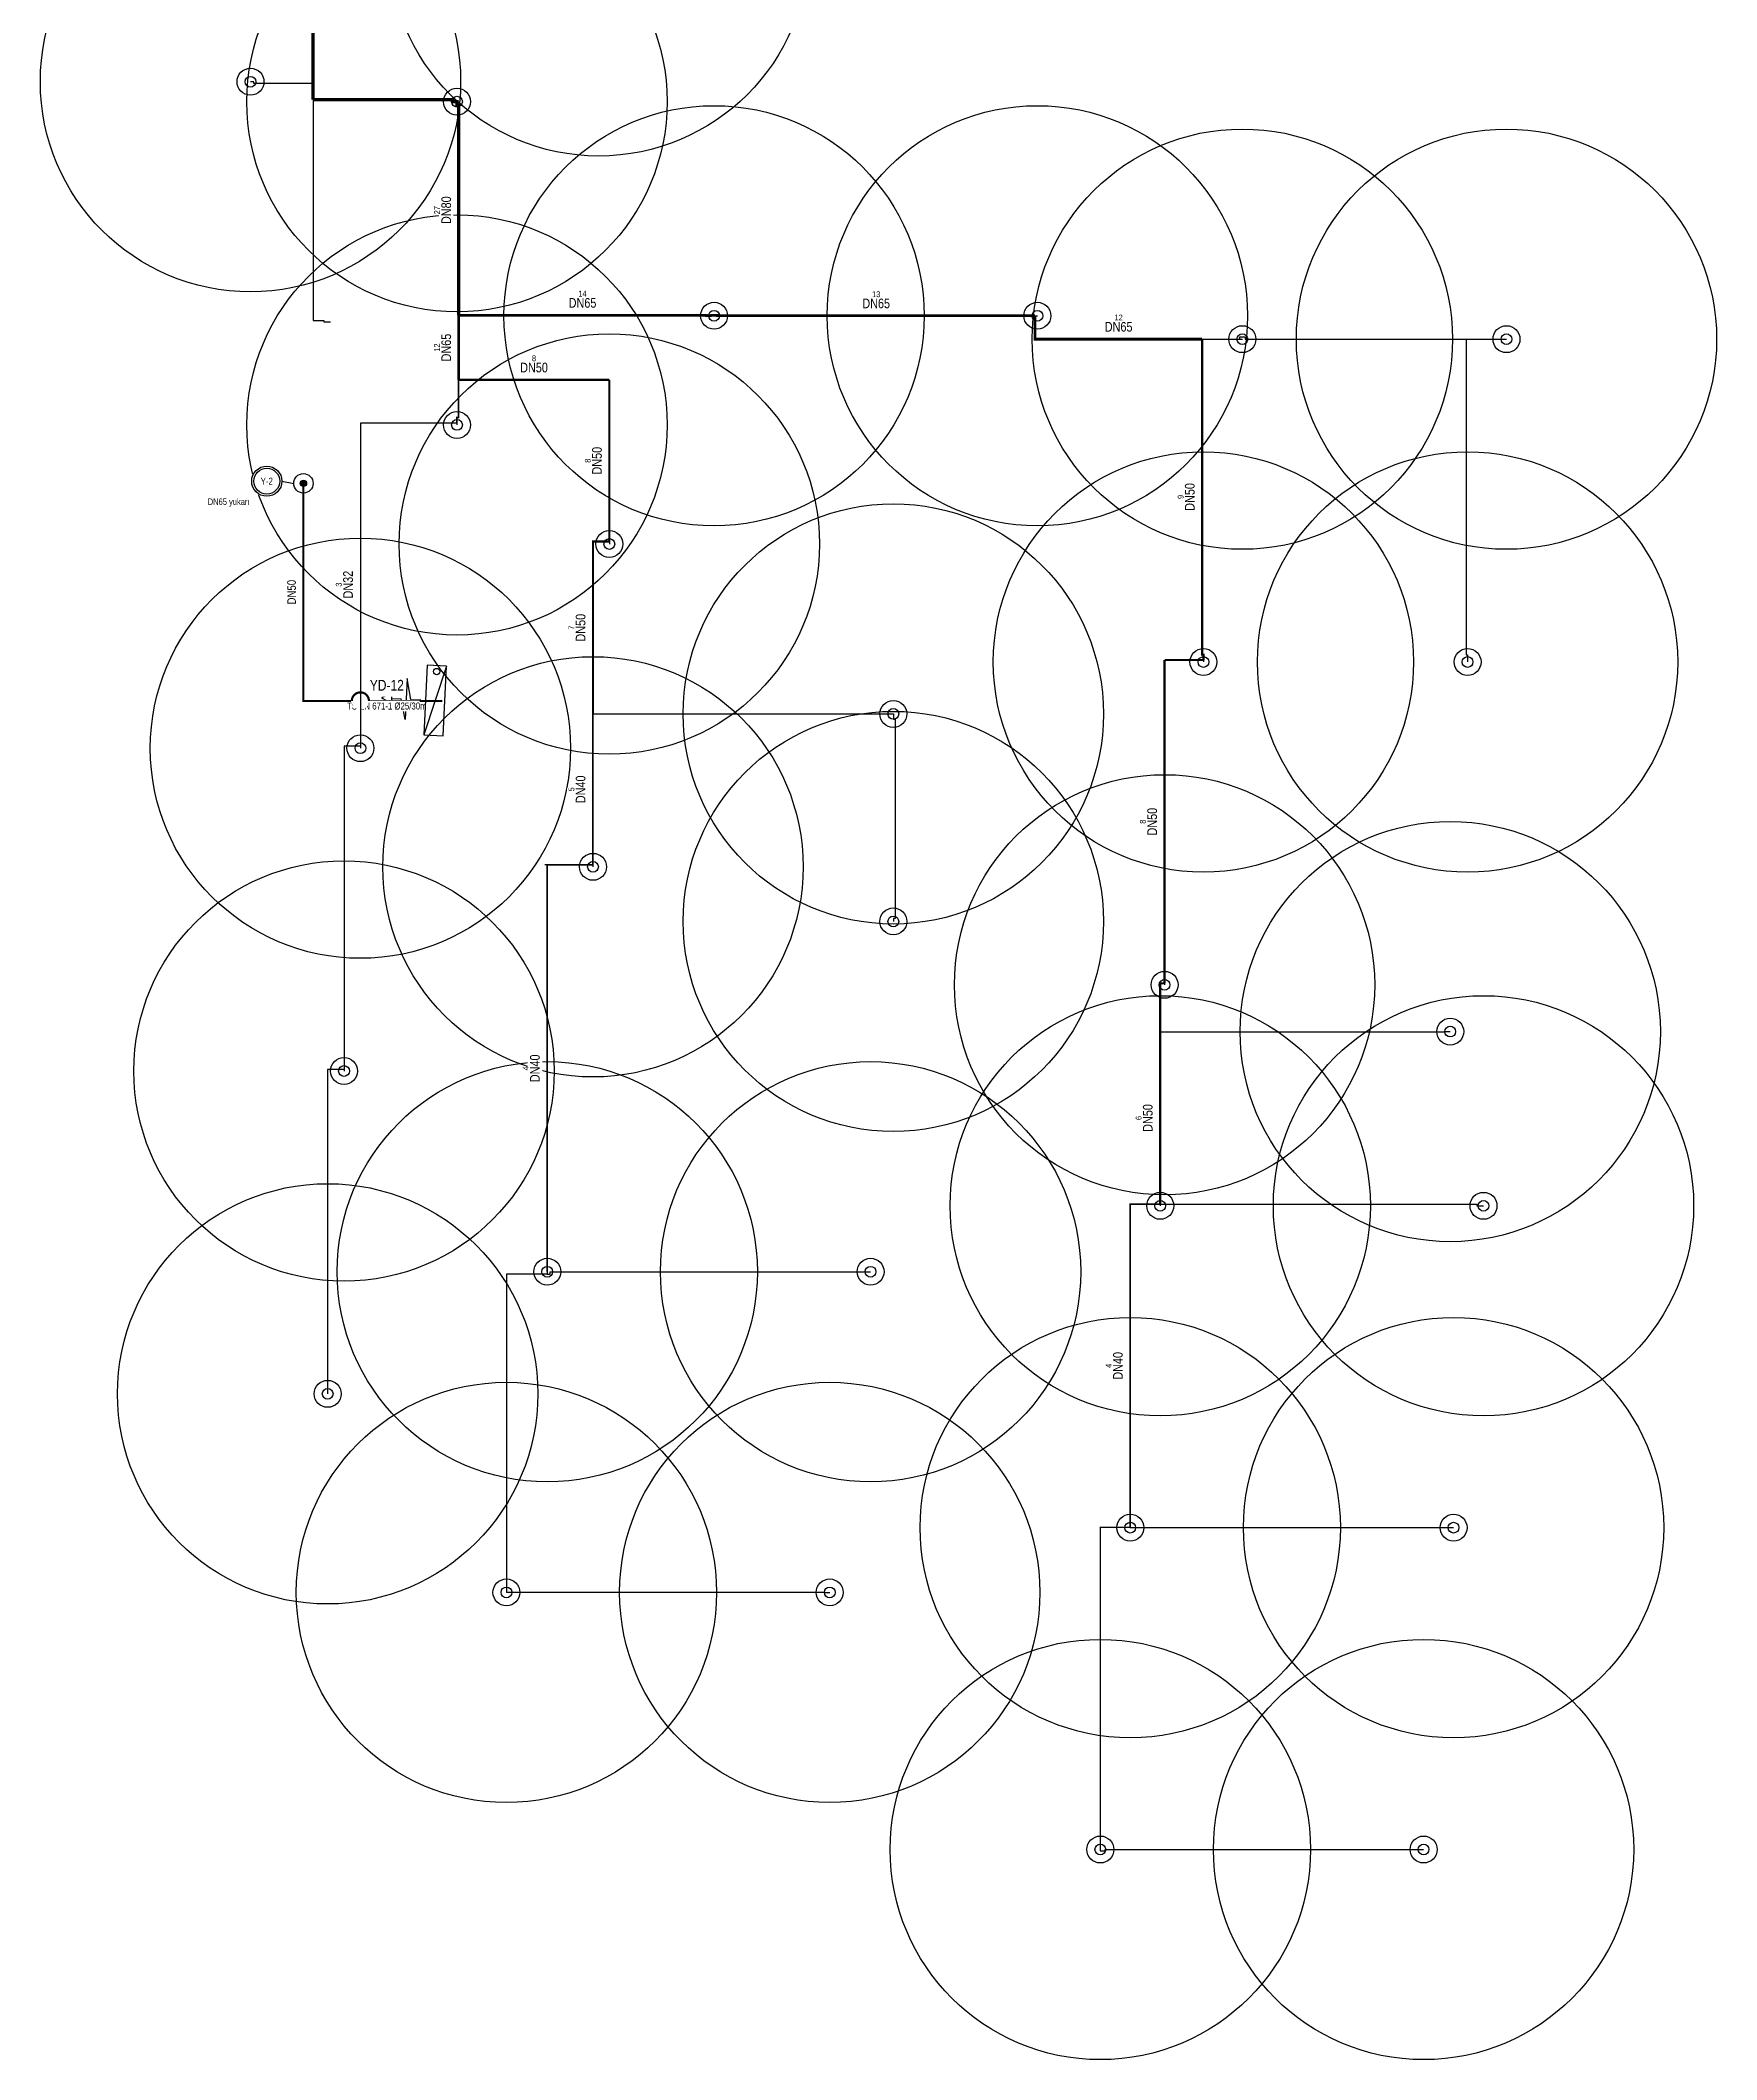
# Model space of a CAD drawing. Header units: centimetres. Extents: x 247996 to 269940, y -458027 to -450648.
# Drawn here: x 252538 to 254093, y -457573 to -455699 of the extents above; entities that cross this region are included whole.
import ezdxf
from ezdxf.enums import TextEntityAlignment as Align

# ---------------------------------------------------------------- set-up
doc = ezdxf.new("R2010")
doc.units = ezdxf.units.CM
for name, color, linetype in [('MTY-SPRINKLER', 15, 'Continuous'), ('MTY-SPRINKLER-BORU', 140, 'Continuous'), ('MTY-SPRINKLER-CAP', 141, 'Continuous'), ('MTY-SPRINKLER-KORUMA', 8, 'Continuous'), ('MTY-YANGIN-DOLAP', 1, 'Continuous'), ('MTY-YANGIN-DOLAP-BORU', 1, 'Continuous'), ('MTY-YANGIN-KOLON', 6, 'Continuous')]:
    doc.layers.add(name, color=color, linetype=linetype)
doc.styles.add('ROTAS', font='arial.ttf')

# ---------------------------------------------------------------- blocks, each defined once
blk = doc.blocks.new('ASL-SPR-PE')
for radius in [12.5, 5]:
    blk.add_circle((0, 0), radius)
blk = doc.blocks.new('Y-KOLON')
blk.add_hatch(color=7).paths.add_polyline_path([(3, 0), (2.8, 1.1), (2.1, 2.1), (1.1, 2.8), (0, 3), (-1.1, 2.8), (-2.1, 2.1), (-2.8, 1.1), (-3, 0), (-2.8, -1.1), (-2.1, -2.1), (-1.1, -2.8), (0, -3), (1.1, -2.8), (2.1, -2.1), (2.8, -1.1)])
for radius in [9, 3]:
    blk.add_circle((0, 0), radius)
blk = doc.blocks.new('ASL-YD-PLAN')
for p, q in [((0, 32.8), (-5, 22)), ((-5, 22), (5, 22)), ((5, 22), (0, 32.8)), ((0, 22), (0, 12.3)), ((-21.2, 7.3), (0, 12.3)), ((21.2, 7.3), (-21.2, 7.3)), ((0, 2.3), (21.2, 7.3)), ((0, 2.3), (0, -7.8)), ((36, -32.8), (-36, -12.8)), ((30, -22.8), (30, -22.8))]:
    blk.add_line(p, q)
for points in [[(-36, -12.8), (-36, -32.8), (36, -32.8), (36, -12.8), (-36, -12.8)], [(36, -32.8), (-36, -12.8), (-36, -32.8), (36, -32.8)]]:
    blk.add_lwpolyline(points)
blk.add_circle((30, -22.8), 3.25)

msp = doc.modelspace()

# ---------------------------------------------------------------- linework, layer by layer
at = {"layer": 'MTY-SPRINKLER-BORU'}
for points, const_width in [([(252791, -455439), (252791, -455739)], 3), ([(252791, -455739), (252791, -455754)], 3), ([(252791, -455754), (252921, -455754), (252921, -455755.8), (252924.5, -455755.8), (252924.5, -455759), (252926, -455759), (252926, -455954)], 3), ([(252926, -455954), (253156, -455954), (253156, -455954.5), (253161, -455954.5)], 2.5), ([(252926, -455954), (252926, -456014)], 2.5), ([(253161, -455954.5), (253161, -455954), (253166, -455954), (253166, -455954.5), (253461, -455954.5)], 2.5), ([(253461, -455954.5), (253461, -455976.2), (253616, -455976.2)], 2.5), ([(253616, -455976.2), (253616, -456269), (253617.2, -456269), (253617.2, -456274)], 2), ([(252926, -456014), (252926, -456049), (252924.5, -456049), (252924.5, -456054)], 1.5), ([(252926, -456014), (253065.9, -456014)], 2), ([(253065.9, -456014), (253065.9, -456164)], 2), ([(253065.9, -456164), (253050.7, -456164), (253050.7, -456324)], 2), ([(253617.2, -456274), (253581.1, -456274)], 2), ([(253581.1, -456274), (253581.1, -456574)], 2), ([(253050.7, -456324), (253050.7, -456464)], 1.5), ([(253050.7, -456464), (253008.3, -456464)], 1.5), ([(253008.3, -456464), (253008.3, -456841.7)], 1.5), ([(253581.1, -456574), (253577, -456574)], 2), ([(253577, -456574), (253577, -456619)], 2), ([(253577, -456619), (253577, -456779)], 2), ([(253577, -456779), (253576, -456779), (253549.3, -456779), (253549.3, -457079)], 1.5)]:
    msp.add_lwpolyline(points, dxfattribs=dict(at, const_width=const_width))
for points in [[(252791, -455739), (252736, -455739), (252736, -455737.3), (252732.9, -455737.3)], [(252791, -455754), (252791, -455959), (252801, -455959), (252801, -455960), (252807, -455960)], [(253161, -455954.5), (253163.1, -455954.5)], [(253461, -455954.5), (253463.1, -455954.5)], [(253616, -455976.2), (253651, -455976.2)], [(253651, -455976.2), (253651, -455974), (253656, -455974), (253656, -455976.2), (253861, -455976.2)], [(253651, -455976.2), (253653.3, -455976.2)], [(253861, -455976.2), (253861, -456269), (253862.3, -456269), (253862.3, -456275.8)], [(253861, -455976.2), (253898.4, -455976.2)], [(253065.9, -456014), (253066, -456014)], [(252924.5, -456054), (252834.9, -456054), (252834.9, -456354)], [(252924.5, -456054), (252924.5, -456055.8)], [(253065.9, -456164), (253065.9, -456166.3)], [(253581.1, -456274), (253581, -456274)], [(253617.2, -456274), (253617.2, -456275.8)], [(253050.7, -456324), (253326, -456324), (253329.5, -456324), (253329.5, -456329), (253331, -456329), (253331, -456514), (253329.5, -456514), (253329.5, -456516.6)], [(252834.9, -456354), (252819.7, -456354), (252819.7, -456654)], [(252834.9, -456354), (252834.9, -456355.8)], [(253008.3, -456464), (253006, -456464)], [(253050.7, -456464), (253050.7, -456465.9)], [(253577, -456574), (253576, -456574)], [(253581.1, -456574), (253581.1, -456575.4)], [(253577, -456619), (253841, -456619), (253841, -456618.8), (253846.2, -456618.8)], [(252819.7, -456654), (252804.5, -456654), (252804.5, -456955)], [(252819.7, -456654), (252819.7, -456655.4)], [(253577, -456779), (253871, -456779), (253871, -456780.5), (253877, -456780.5)], [(253577, -456779), (253577, -456780.5)], [(253008.3, -456841.7), (253008.3, -456844)], [(253008.3, -456844), (253011, -456844), (253011, -456841.7), (253308.3, -456841.7)], [(253008.3, -456844), (252970.4, -456844), (252970.4, -457139)], [(253521.5, -457079), (253521, -457079)], [(253549.3, -457079), (253521.5, -457079)], [(253521.5, -457079), (253521.5, -457377.9), (253521.5, -457379), (253526, -457379), (253526, -457377.9), (253821.5, -457377.9)], [(253549.3, -457079), (253551, -457079), (253846, -457079), (253846, -457079.2), (253849.3, -457079.2)], [(253549.3, -457079), (253549.3, -457079.2)], [(252970.4, -457139), (253266, -457139), (253266, -457139.3), (253270.4, -457139.3)], [(252970.4, -457139), (252970.4, -457139.3)]]:
    msp.add_lwpolyline(points, dxfattribs=at)
at = {"layer": 'MTY-SPRINKLER-KORUMA'}
for centre in [(253056.1, -455611.2), (252732.9, -455737.3), (252924.5, -455755.8), (253163.1, -455954.5), (253463.1, -455954.5), (253653.3, -455976.2), (253898.4, -455976.2), (252924.5, -456055.8), (253065.9, -456166.3), (253617.2, -456275.8), (253862.3, -456275.8), (253329.4, -456324), (252834.9, -456355.8), (253050.7, -456465.9), (253329.4, -456516.6), (253581.1, -456575.4), (253846.2, -456618.8), (252819.7, -456655.4), (253577.1, -456780.5), (253877.1, -456780.5), (253008.3, -456841.7), (253308.3, -456841.7), (252804.5, -456955), (253549.3, -457079.2), (253849.3, -457079.2), (252970.4, -457139.3), (253270.4, -457139.3), (253521.5, -457377.9), (253821.5, -457377.9)]:
    msp.add_circle(centre, 195, dxfattribs=at)

# ---------------------------------------------------------------- block references
at = {"layer": 'MTY-SPRINKLER'}
for p in [(252732.9, -455737.3), (252924.5, -455755.8), (253163.1, -455954.5), (253463.1, -455954.5), (253653.3, -455976.2), (253898.4, -455976.2), (252924.5, -456055.8), (253065.9, -456166.3), (253617.2, -456275.8), (253862.3, -456275.8), (253329.4, -456324), (252834.9, -456355.8), (253050.7, -456465.9), (253329.4, -456516.6), (253581.1, -456575.4), (253846.2, -456618.8), (252819.7, -456655.4), (253577.1, -456780.5), (253877.1, -456780.5), (253008.3, -456841.7), (253308.3, -456841.7), (252804.5, -456955), (253549.3, -457079.2), (253849.3, -457079.2), (252970.4, -457139.3), (253270.4, -457139.3), (253521.5, -457377.9), (253821.5, -457377.9)]:
    msp.add_blockref('ASL-SPR-PE', p, dxfattribs=at)
at = {"layer": 'MTY-YANGIN-DOLAP', "xscale": 0.9, "yscale": 0.9, "rotation": 87.0978192426639}
msp.add_blockref('ASL-YD-PLAN', (252883.8, -456310.6), dxfattribs=at)

# ---------------------------------------------------------------- next in the draw order: wipeouts: each hides what was drawn before it
for points in [[(252921.2, -455869), (252921.2, -455847.6), (252907.8, -455847.6), (252907.8, -455869)], [(253028.5, -455949.2), (253049.9, -455949.2), (253049.9, -455935.8), (253028.5, -455935.8)], [(253301, -455949.8), (253322.4, -455949.8), (253322.4, -455936.3), (253301, -455936.3)], [(253526, -455971.4), (253547.4, -455971.4), (253547.4, -455957.9), (253526, -455957.9)], [(252921.2, -455996.5), (252921.2, -455975.1), (252907.8, -455975.1), (252907.8, -455996.5)], [(252983.4, -456009.2), (253004.9, -456009.2), (253004.9, -455995.8), (252983.4, -455995.8)], [(253061.2, -456101.5), (253061.2, -456080.1), (253047.7, -456080.1), (253047.7, -456101.5)], [(252792, -456110), (252791.2, -456106.2), (252789.1, -456102.9), (252785.8, -456100.8), (252782, -456100), (252778.2, -456100.8), (252774.9, -456102.9), (252772.8, -456106.2), (252772, -456110), (252772.8, -456113.8), (252774.9, -456117.1), (252778.2, -456119.2), (252782, -456120), (252785.8, -456119.2), (252789.1, -456117.1), (252791.2, -456113.8)], [(253611.2, -456135.1), (253611.2, -456113.7), (253597.8, -456113.7), (253597.8, -456135.1)], [(252830.1, -456216.5), (252830.1, -456195.1), (252816.6, -456195.1), (252816.6, -456216.5)], [(253046, -456256.5), (253046, -456235.1), (253032.5, -456235.1), (253032.5, -456256.5)], [(253046, -456406.5), (253046, -456385.1), (253032.5, -456385.1), (253032.5, -456406.5)], [(253576.3, -456436.5), (253576.3, -456415.1), (253562.8, -456415.1), (253562.8, -456436.5)], [(253003.6, -456665.4), (253003.6, -456643.9), (252990.1, -456643.9), (252990.1, -456665.4)], [(253572.3, -456711.5), (253572.3, -456690.1), (253558.8, -456690.1), (253558.8, -456711.5)], [(253544.5, -456941.5), (253544.5, -456920.1), (253531, -456920.1), (253531, -456941.5)]]:
    msp.add_wipeout(points)

# ---------------------------------------------------------------- next in the draw order: block references
at = {"layer": 'MTY-YANGIN-KOLON'}
msp.add_blockref('Y-KOLON', (252782, -456110), dxfattribs=at)

# ---------------------------------------------------------------- next in the draw order: texts
at = {"layer": 'MTY-SPRINKLER-CAP', "style": 'ROTAS', "width": 0.8}
for s, p in [('DN80', (252914.5, -455856.5)), ('DN65', (252914.5, -455984)), ('DN50', (253054.4, -456089)), ('DN50', (253604.5, -456122.6)), ('DN32', (252823.4, -456204)), ('DN50', (253039.2, -456244)), ('DN40', (253039.2, -456394)), ('DN50', (253569.6, -456424)), ('DN40', (252996.8, -456652.9)), ('DN50', (253565.5, -456699)), ('DN40', (253537.8, -456929))]:
    msp.add_text(s, height=9, rotation=90, dxfattribs=at).set_placement(p, align=Align.MIDDLE_CENTER)
for s, p in [('DN65', (253041, -455942.5)), ('DN65', (253313.5, -455943)), ('DN65', (253538.5, -455964.7)), ('DN50', (252996, -456002.5))]:
    msp.add_text(s, height=9, dxfattribs=at).set_placement(p, align=Align.MIDDLE_CENTER)

# ---------------------------------------------------------------- next in the draw order: wipeouts: each hides what was drawn before it
msp.add_wipeout([(252763, -456108), (252761.9, -456102.3), (252758.6, -456097.4), (252753.7, -456094.1), (252748, -456093), (252742.3, -456094.1), (252737.4, -456097.4), (252734.1, -456102.3), (252733, -456108), (252734.1, -456113.7), (252737.4, -456118.6), (252742.3, -456121.9), (252748, -456123), (252753.7, -456121.9), (252758.6, -456118.6), (252761.9, -456113.7)])

# ---------------------------------------------------------------- next in the draw order: linework, layer by layer
at = {"layer": 'MTY-YANGIN-KOLON'}
msp.add_line((252762, -456108), (252773, -456110), dxfattribs=at)
for radius in [14, 12]:
    msp.add_circle((252748, -456108), radius, dxfattribs=at)

# ---------------------------------------------------------------- next in the draw order: texts
at = {"layer": 'MTY-YANGIN-KOLON', "style": 'ROTAS', "width": 0.8}
msp.add_text('Y-2', height=6.5, dxfattribs=at).set_placement((252748, -456108), align=Align.MIDDLE_CENTER)

# ---------------------------------------------------------------- next in the draw order: wipeouts: each hides what was drawn before it
for points in [[(252910, -455861.3), (252910, -455853.8), (252901.9, -455853.8), (252901.9, -455861.3)], [(253036.2, -455938), (253043.7, -455938), (253043.7, -455929.9), (253036.2, -455929.9)], [(253308.7, -455938.5), (253316.2, -455938.5), (253316.2, -455930.4), (253308.7, -455930.4)], [(253533.7, -455960.2), (253541.2, -455960.2), (253541.2, -455952.1), (253533.7, -455952.1)], [(252910, -455988.8), (252910, -455981.3), (252901.9, -455981.3), (252901.9, -455988.8)], [(252992.5, -455998), (252997.3, -455998), (252997.3, -455989.9), (252992.5, -455989.9)], [(253049.9, -456092.5), (253049.9, -456087.7), (253041.8, -456087.7), (253041.8, -456092.5)], [(253600, -456126.1), (253600, -456121.2), (253591.9, -456121.2), (253591.9, -456126.1)], [(252818.9, -456207.5), (252818.9, -456202.7), (252810.8, -456202.7), (252810.8, -456207.5)], [(253034.7, -456247.5), (253034.7, -456242.7), (253026.6, -456242.7), (253026.6, -456247.5)], [(253034.7, -456397.5), (253034.7, -456392.7), (253026.6, -456392.7), (253026.6, -456397.5)], [(253565.1, -456427.5), (253565.1, -456422.7), (253557, -456422.7), (253557, -456427.5)], [(252992.3, -456656.4), (252992.3, -456651.5), (252984.2, -456651.5), (252984.2, -456656.4)], [(253561, -456702.5), (253561, -456697.7), (253553, -456697.7), (253553, -456702.5)], [(253533.3, -456932.5), (253533.3, -456927.7), (253525.2, -456927.7), (253525.2, -456932.5)]]:
    msp.add_wipeout(points)

# ---------------------------------------------------------------- next in the draw order: linework, layer by layer
at = {"layer": 'MTY-YANGIN-DOLAP-BORU', "const_width": 2}
msp.add_lwpolyline([(252782, -456110), (252782, -456312), (252910.8, -456312)], dxfattribs=at)

# ---------------------------------------------------------------- next in the draw order: texts
at = {"layer": 'MTY-SPRINKLER-CAP', "style": 'ROTAS', "width": 0.8}
for s, p in [('27', (252906, -455856.5)), ('12', (252906, -455984)), ('8', (253045.9, -456089)), ('9', (253596, -456122.6)), ('3', (252814.8, -456204)), ('7', (253030.7, -456244)), ('5', (253030.7, -456394)), ('8', (253561, -456424)), ('4', (252988.3, -456652.9)), ('6', (253557, -456699)), ('4', (253529.2, -456929))]:
    msp.add_text(s, height=5.4, rotation=90, dxfattribs=at).set_placement(p, align=Align.MIDDLE_CENTER)
for s, p in [('14', (253041, -455934)), ('13', (253313.5, -455934.5)), ('12', (253538.5, -455956.1)), ('8', (252996, -455994))]:
    msp.add_text(s, height=5.4, dxfattribs=at).set_placement(p, align=Align.MIDDLE_CENTER)

# ---------------------------------------------------------------- next in the draw order: wipeouts: each hides what was drawn before it
msp.add_wipeout([(252695.7, -456131.5), (252730.8, -456131.5), (252730.8, -456122.5), (252695.7, -456122.5)])

# ---------------------------------------------------------------- next in the draw order: texts
at = {"layer": 'MTY-YANGIN-KOLON', "style": 'ROTAS', "width": 0.8}
msp.add_text('DN65 yukarı', height=6, dxfattribs=at).set_placement((252732, -456124), align=Align.TOP_RIGHT)

# ---------------------------------------------------------------- next in the draw order: wipeouts: each hides what was drawn before it
for points in [[(252777, -456222.1), (252777, -456203), (252765, -456203), (252765, -456222.1)], [(252843, -456307.9), (252871.8, -456307.9), (252871.8, -456292.9), (252843, -456292.9)]]:
    msp.add_wipeout(points)

# ---------------------------------------------------------------- next in the draw order: texts
at = {"layer": 'MTY-YANGIN-DOLAP', "style": 'ROTAS', "width": 0.8}
msp.add_text('DN50', height=8, rotation=90, dxfattribs=at).set_placement((252771, -456211), align=Align.MIDDLE_CENTER)
msp.add_text('YD-12', height=10, dxfattribs=at).set_placement((252859.4, -456305.4), align=Align.BOTTOM_CENTER)

# ---------------------------------------------------------------- next in the draw order: wipeouts: each hides what was drawn before it
msp.add_wipeout([(252826.1, -456321.5), (252890, -456321.5), (252890, -456311.7), (252826.1, -456311.7)])

# ---------------------------------------------------------------- next in the draw order: texts
msp.add_text('TS EN 671-1 Ø25/30m', height=6.5, dxfattribs=at).set_placement((252859.4, -456313.4), align=Align.TOP_CENTER)

# ---------------------------------------------------------------- next in the draw order: wipeouts: each hides what was drawn before it
msp.add_wipeout([(252842.9, -456312), (252842.3, -456308.9), (252840.5, -456306.3), (252837.9, -456304.6), (252834.9, -456304), (252831.8, -456304.6), (252829.2, -456306.3), (252827.5, -456308.9), (252826.9, -456312), (252827.5, -456315), (252829.2, -456317.6), (252831.8, -456319.4), (252834.9, -456320), (252837.9, -456319.4), (252840.5, -456317.6), (252842.3, -456315)])

# ---------------------------------------------------------------- next in the draw order: linework, layer by layer
at = {"layer": 'MTY-SPRINKLER-BORU'}
msp.add_lwpolyline([(252834.9, -456302), (252834.9, -456322)], dxfattribs=at)
at = {"layer": 'MTY-YANGIN-DOLAP-BORU', "const_width": 2}
msp.add_lwpolyline([(252826.9, -456312), (252827.1, -456309.9), (252827.9, -456308), (252829.2, -456306.3), (252830.9, -456305), (252832.8, -456304.2), (252834.9, -456304), (252836.9, -456304.2), (252838.9, -456305), (252840.5, -456306.3), (252841.8, -456308), (252842.6, -456309.9), (252842.9, -456312)], dxfattribs=at)

doc.saveas('drawing.dxf')
